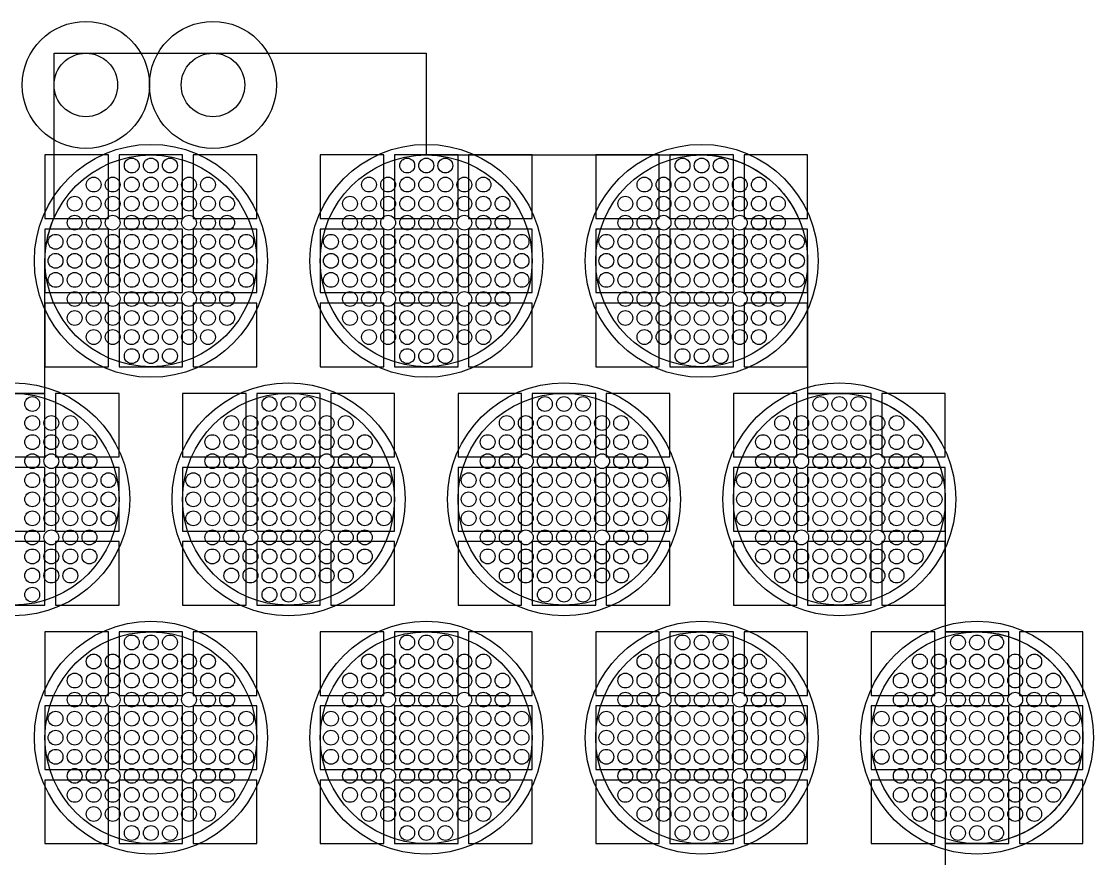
# Model space of a CAD drawing. Extents: x -49 to 54, y -38 to 38.
# Drawn here: x 38.9 to 43.96, y 4.14 to 8.09 of the extents above; entities that cross this region are included whole.
import ezdxf

# ---------------------------------------------------------------- set-up
doc = ezdxf.new("R2010")
doc.units = 0
for name, color, linetype in [('ADHESIVE_VIA_OPENINGS', 30, 'CONTINUOUS'), ('BACK_LAYER', 5, 'CONTINUOUS'), ('COND_LAYER_LOWER_ELECTRODE', 6, 'CONTINUOUS'), ('CONDUCTIVE_LAYER_BACK_LAYER', 2, 'CONTINUOUS'), ('EMITTER', 3, 'CONTINUOUS'), ('LOWER_ELECTRODE', 1, 'CONTINUOUS'), ('SUBSTRATE_VIA', 4, 'CONTINUOUS')]:
    doc.layers.add(name, color=color, linetype=linetype)

msp = doc.modelspace()

# ---------------------------------------------------------------- linework, layer by layer
at = {"layer": 'ADHESIVE_VIA_OPENINGS'}
for centre in [(39.207, 7.7948), (39.807, 7.7948)]:
    msp.add_circle(centre, 0.3, dxfattribs=at)
at = {"layer": 'BACK_LAYER'}
for points in [[(39.0139, 7.1645), (39.3139, 7.1645), (39.3139, 7.4645), (39.0139, 7.4645)], [(39.3639, 7.1645), (39.6639, 7.1645), (39.6639, 7.4645), (39.3639, 7.4645)], [(39.7139, 7.1645), (40.0139, 7.1645), (40.0139, 7.4645), (39.7139, 7.4645)], [(40.3139, 7.1645), (40.6139, 7.1645), (40.6139, 7.4645), (40.3139, 7.4645)], [(40.6639, 7.1645), (40.9639, 7.1645), (40.9639, 7.4645), (40.6639, 7.4645)], [(41.0139, 7.1645), (41.3139, 7.1645), (41.3139, 7.4645), (41.0139, 7.4645)], [(41.6139, 7.1645), (41.9139, 7.1645), (41.9139, 7.4645), (41.6139, 7.4645)], [(41.9639, 7.1645), (42.2639, 7.1645), (42.2639, 7.4645), (41.9639, 7.4645)], [(42.3139, 7.1645), (42.6139, 7.1645), (42.6139, 7.4645), (42.3139, 7.4645)], [(39.0139, 6.8145), (39.3139, 6.8145), (39.3139, 7.1145), (39.0139, 7.1145)], [(39.3639, 6.8145), (39.6639, 6.8145), (39.6639, 7.1145), (39.3639, 7.1145)], [(39.7139, 6.8145), (40.0139, 6.8145), (40.0139, 7.1145), (39.7139, 7.1145)], [(40.3139, 6.8145), (40.6139, 6.8145), (40.6139, 7.1145), (40.3139, 7.1145)], [(40.6639, 6.8145), (40.9639, 6.8145), (40.9639, 7.1145), (40.6639, 7.1145)], [(41.0139, 6.8145), (41.3139, 6.8145), (41.3139, 7.1145), (41.0139, 7.1145)], [(41.6139, 6.8145), (41.9139, 6.8145), (41.9139, 7.1145), (41.6139, 7.1145)], [(41.9639, 6.8145), (42.2639, 6.8145), (42.2639, 7.1145), (41.9639, 7.1145)], [(42.3139, 6.8145), (42.6139, 6.8145), (42.6139, 7.1145), (42.3139, 7.1145)], [(39.0139, 6.4645), (39.3139, 6.4645), (39.3139, 6.7645), (39.0139, 6.7645)], [(39.3639, 6.4645), (39.6639, 6.4645), (39.6639, 6.7645), (39.3639, 6.7645)], [(39.7139, 6.4645), (40.0139, 6.4645), (40.0139, 6.7645), (39.7139, 6.7645)], [(40.3139, 6.4645), (40.6139, 6.4645), (40.6139, 6.7645), (40.3139, 6.7645)], [(40.6639, 6.4645), (40.9639, 6.4645), (40.9639, 6.7645), (40.6639, 6.7645)], [(41.0139, 6.4645), (41.3139, 6.4645), (41.3139, 6.7645), (41.0139, 6.7645)], [(41.6139, 6.4645), (41.9139, 6.4645), (41.9139, 6.7645), (41.6139, 6.7645)], [(41.9639, 6.4645), (42.2639, 6.4645), (42.2639, 6.7645), (41.9639, 6.7645)], [(42.3139, 6.4645), (42.6139, 6.4645), (42.6139, 6.7645), (42.3139, 6.7645)], [(38.7139, 6.0386), (39.0139, 6.0386), (39.0139, 6.3386), (38.7139, 6.3386)], [(39.0639, 6.0386), (39.3639, 6.0386), (39.3639, 6.3386), (39.0639, 6.3386)], [(39.6639, 6.0386), (39.9639, 6.0386), (39.9639, 6.3386), (39.6639, 6.3386)], [(40.0139, 6.0386), (40.3139, 6.0386), (40.3139, 6.3386), (40.0139, 6.3386)], [(40.3639, 6.0386), (40.6639, 6.0386), (40.6639, 6.3386), (40.3639, 6.3386)], [(40.9639, 6.0386), (41.2639, 6.0386), (41.2639, 6.3386), (40.9639, 6.3386)], [(41.3139, 6.0386), (41.6139, 6.0386), (41.6139, 6.3386), (41.3139, 6.3386)], [(41.6639, 6.0386), (41.9639, 6.0386), (41.9639, 6.3386), (41.6639, 6.3386)], [(42.2639, 6.0386), (42.5639, 6.0386), (42.5639, 6.3386), (42.2639, 6.3386)], [(42.6139, 6.0386), (42.9139, 6.0386), (42.9139, 6.3386), (42.6139, 6.3386)], [(42.9639, 6.0386), (43.2639, 6.0386), (43.2639, 6.3386), (42.9639, 6.3386)], [(38.7139, 5.6886), (39.0139, 5.6886), (39.0139, 5.9886), (38.7139, 5.9886)], [(39.0639, 5.6886), (39.3639, 5.6886), (39.3639, 5.9886), (39.0639, 5.9886)], [(39.6639, 5.6886), (39.9639, 5.6886), (39.9639, 5.9886), (39.6639, 5.9886)], [(40.0139, 5.6886), (40.3139, 5.6886), (40.3139, 5.9886), (40.0139, 5.9886)], [(40.3639, 5.6886), (40.6639, 5.6886), (40.6639, 5.9886), (40.3639, 5.9886)], [(40.9639, 5.6886), (41.2639, 5.6886), (41.2639, 5.9886), (40.9639, 5.9886)], [(41.3139, 5.6886), (41.6139, 5.6886), (41.6139, 5.9886), (41.3139, 5.9886)], [(41.6639, 5.6886), (41.9639, 5.6886), (41.9639, 5.9886), (41.6639, 5.9886)], [(42.2639, 5.6886), (42.5639, 5.6886), (42.5639, 5.9886), (42.2639, 5.9886)], [(42.6139, 5.6886), (42.9139, 5.6886), (42.9139, 5.9886), (42.6139, 5.9886)], [(42.9639, 5.6886), (43.2639, 5.6886), (43.2639, 5.9886), (42.9639, 5.9886)], [(38.7139, 5.3386), (39.0139, 5.3386), (39.0139, 5.6386), (38.7139, 5.6386)], [(39.0639, 5.3386), (39.3639, 5.3386), (39.3639, 5.6386), (39.0639, 5.6386)], [(39.6639, 5.3386), (39.9639, 5.3386), (39.9639, 5.6386), (39.6639, 5.6386)], [(40.0139, 5.3386), (40.3139, 5.3386), (40.3139, 5.6386), (40.0139, 5.6386)], [(40.3639, 5.3386), (40.6639, 5.3386), (40.6639, 5.6386), (40.3639, 5.6386)], [(40.9639, 5.3386), (41.2639, 5.3386), (41.2639, 5.6386), (40.9639, 5.6386)], [(41.3139, 5.3386), (41.6139, 5.3386), (41.6139, 5.6386), (41.3139, 5.6386)], [(41.6639, 5.3386), (41.9639, 5.3386), (41.9639, 5.6386), (41.6639, 5.6386)], [(42.2639, 5.3386), (42.5639, 5.3386), (42.5639, 5.6386), (42.2639, 5.6386)], [(42.6139, 5.3386), (42.9139, 5.3386), (42.9139, 5.6386), (42.6139, 5.6386)], [(42.9639, 5.3386), (43.2639, 5.3386), (43.2639, 5.6386), (42.9639, 5.6386)], [(39.0139, 4.9128), (39.3139, 4.9128), (39.3139, 5.2128), (39.0139, 5.2128)], [(39.3639, 4.9128), (39.6639, 4.9128), (39.6639, 5.2128), (39.3639, 5.2128)], [(39.7139, 4.9128), (40.0139, 4.9128), (40.0139, 5.2128), (39.7139, 5.2128)], [(40.3139, 4.9128), (40.6139, 4.9128), (40.6139, 5.2128), (40.3139, 5.2128)], [(40.6639, 4.9128), (40.9639, 4.9128), (40.9639, 5.2128), (40.6639, 5.2128)], [(41.0139, 4.9128), (41.3139, 4.9128), (41.3139, 5.2128), (41.0139, 5.2128)], [(41.6139, 4.9128), (41.9139, 4.9128), (41.9139, 5.2128), (41.6139, 5.2128)], [(41.9639, 4.9128), (42.2639, 4.9128), (42.2639, 5.2128), (41.9639, 5.2128)], [(42.3139, 4.9128), (42.6139, 4.9128), (42.6139, 5.2128), (42.3139, 5.2128)], [(42.9139, 4.9128), (43.2139, 4.9128), (43.2139, 5.2128), (42.9139, 5.2128)], [(43.2639, 4.9128), (43.5639, 4.9128), (43.5639, 5.2128), (43.2639, 5.2128)], [(43.6139, 4.9128), (43.9139, 4.9128), (43.9139, 5.2128), (43.6139, 5.2128)], [(39.0139, 4.5628), (39.3139, 4.5628), (39.3139, 4.8628), (39.0139, 4.8628)], [(39.3639, 4.5628), (39.6639, 4.5628), (39.6639, 4.8628), (39.3639, 4.8628)], [(39.7139, 4.5628), (40.0139, 4.5628), (40.0139, 4.8628), (39.7139, 4.8628)], [(40.3139, 4.5628), (40.6139, 4.5628), (40.6139, 4.8628), (40.3139, 4.8628)], [(40.6639, 4.5628), (40.9639, 4.5628), (40.9639, 4.8628), (40.6639, 4.8628)], [(41.0139, 4.5628), (41.3139, 4.5628), (41.3139, 4.8628), (41.0139, 4.8628)], [(41.6139, 4.5628), (41.9139, 4.5628), (41.9139, 4.8628), (41.6139, 4.8628)], [(41.9639, 4.5628), (42.2639, 4.5628), (42.2639, 4.8628), (41.9639, 4.8628)], [(42.3139, 4.5628), (42.6139, 4.5628), (42.6139, 4.8628), (42.3139, 4.8628)], [(42.9139, 4.5628), (43.2139, 4.5628), (43.2139, 4.8628), (42.9139, 4.8628)], [(43.2639, 4.5628), (43.5639, 4.5628), (43.5639, 4.8628), (43.2639, 4.8628)], [(43.6139, 4.5628), (43.9139, 4.5628), (43.9139, 4.8628), (43.6139, 4.8628)], [(39.0139, 4.2128), (39.3139, 4.2128), (39.3139, 4.5128), (39.0139, 4.5128)], [(39.3639, 4.2128), (39.6639, 4.2128), (39.6639, 4.5128), (39.3639, 4.5128)], [(39.7139, 4.2128), (40.0139, 4.2128), (40.0139, 4.5128), (39.7139, 4.5128)], [(40.3139, 4.2128), (40.6139, 4.2128), (40.6139, 4.5128), (40.3139, 4.5128)], [(40.6639, 4.2128), (40.9639, 4.2128), (40.9639, 4.5128), (40.6639, 4.5128)], [(41.0139, 4.2128), (41.3139, 4.2128), (41.3139, 4.5128), (41.0139, 4.5128)], [(41.6139, 4.2128), (41.9139, 4.2128), (41.9139, 4.5128), (41.6139, 4.5128)], [(41.9639, 4.2128), (42.2639, 4.2128), (42.2639, 4.5128), (41.9639, 4.5128)], [(42.3139, 4.2128), (42.6139, 4.2128), (42.6139, 4.5128), (42.3139, 4.5128)], [(42.9139, 4.2128), (43.2139, 4.2128), (43.2139, 4.5128), (42.9139, 4.5128)], [(43.2639, 4.2128), (43.5639, 4.2128), (43.5639, 4.5128), (43.2639, 4.5128)], [(43.6139, 4.2128), (43.9139, 4.2128), (43.9139, 4.5128), (43.6139, 4.5128)]]:
    msp.add_lwpolyline(points, close=True, dxfattribs=at)
at = {"layer": 'COND_LAYER_LOWER_ELECTRODE'}
for centre in [(39.5139, 6.9645), (40.8139, 6.9645), (42.1139, 6.9645), (38.8639, 5.8386), (40.1639, 5.8386), (41.4639, 5.8386), (42.7639, 5.8386), (39.5139, 4.7128), (40.8139, 4.7128), (42.1139, 4.7128), (43.4139, 4.7128)]:
    msp.add_circle(centre, 0.55, dxfattribs=at)
at = {"layer": 'CONDUCTIVE_LAYER_BACK_LAYER'}
msp.add_lwpolyline([(38.854, 6.3385), (39.0139, 6.3385), (39.0139, 6.9645), (39.0143, 6.9843), (39.0155, 7.0042), (39.0175, 7.024), (39.0203, 7.0437), (39.0238, 7.0632), (39.0281, 7.0826), (39.0332, 7.1018), (39.039, 7.1209), (39.0456, 7.1396), (39.053, 7.1581), (39.057, 7.1672), (39.057, 7.9448), (40.8139, 7.9448), (40.8139, 7.4644), (42.1239, 7.4644), (42.1437, 7.4636), (42.1636, 7.462), (42.1833, 7.4596), (42.2029, 7.4565), (42.2224, 7.4525), (42.2417, 7.4478), (42.2609, 7.4424), (42.2797, 7.4362), (42.2984, 7.4292), (42.3167, 7.4215), (42.3347, 7.4131), (42.3524, 7.4039), (42.3697, 7.3941), (42.3865, 7.3836), (42.403, 7.3724), (42.419, 7.3606), (42.4345, 7.3482), (42.4495, 7.3351), (42.464, 7.3215), (42.4779, 7.3073), (42.4912, 7.2926), (42.504, 7.2773), (42.5161, 7.2616), (42.5276, 7.2453), (42.5384, 7.2287), (42.5486, 7.2116), (42.5581, 7.1941), (42.5669, 7.1763), (42.5749, 7.1581), (42.5823, 7.1396), (42.5888, 7.1209), (42.5947, 7.1018), (42.5998, 7.0826), (42.6041, 7.0632), (42.6076, 7.0437), (42.6104, 7.024), (42.6124, 7.0042), (42.6135, 6.9843), (42.6139, 6.9645), (42.6139, 6.3385), (42.7739, 6.3385), (42.7937, 6.3377), (42.8136, 6.3362), (42.8333, 6.3338), (42.8529, 6.3306), (42.8724, 6.3267), (42.8917, 6.322), (42.9109, 6.3165), (42.9297, 6.3103), (42.9484, 6.3034), (42.9667, 6.2957), (42.9847, 6.2872), (43.0024, 6.2781), (43.0197, 6.2683), (43.0365, 6.2578), (43.053, 6.2466), (43.069, 6.2348), (43.0845, 6.2224), (43.0995, 6.2093), (43.114, 6.1957), (43.1279, 6.1815), (43.1412, 6.1667), (43.154, 6.1515), (43.1661, 6.1357), (43.1776, 6.1195), (43.1884, 6.1028), (43.1986, 6.0857), (43.2081, 6.0683), (43.2169, 6.0504), (43.2249, 6.0323), (43.2323, 6.0138), (43.2388, 5.995), (43.2447, 5.976), (43.2498, 5.9568), (43.2541, 5.9374), (43.2576, 5.9178), (43.2604, 5.8981), (43.2624, 5.8783), (43.2635, 5.8585), (43.2639, 5.8386), (43.2639, 5.2127), (43.4239, 5.2127), (43.4437, 5.2119), (43.4636, 5.2103), (43.4833, 5.208), (43.5029, 5.2048), (43.5224, 5.2009), (43.5417, 5.1962), (43.5609, 5.1907), (43.5797, 5.1845), (43.5984, 5.1775), (43.6167, 5.1698), (43.6347, 5.1614), (43.6524, 5.1523), (43.6697, 5.1424), (43.6865, 5.1319), (43.703, 5.1208), (43.719, 5.109), (43.7345, 5.0965), (43.7495, 5.0835), (43.764, 5.0698), (43.7779, 5.0556), (43.7912, 5.0409), (43.804, 5.0256), (43.8161, 5.0099), (43.8276, 4.9937), (43.8384, 4.977), (43.8486, 4.9599), (43.8581, 4.9424), (43.8669, 4.9246), (43.8749, 4.9064), (43.8823, 4.8879), (43.8888, 4.8692), (43.8947, 4.8502), (43.8998, 4.831), (43.9041, 4.8116), (43.9076, 4.792), (43.9104, 4.7723), (43.9124, 4.7525), (43.9135, 4.7327), (43.9139, 4.7128), (43.9135, 4.6929), (43.9124, 4.6731), (43.9104, 4.6533), (43.9076, 4.6336), (43.9041, 4.614), (43.8998, 4.5946), (43.8947, 4.5754), (43.8888, 4.5564), (43.8823, 4.5376), (43.8749, 4.5192), (43.8669, 4.501), (43.8581, 4.4831), (43.8486, 4.4657), (43.8384, 4.4486), (43.8276, 4.4319), (43.8161, 4.4157), (43.804, 4.3999), (43.7912, 4.3847), (43.7779, 4.3699), (43.764, 4.3557), (43.7495, 4.3421), (43.7345, 4.3291), (43.719, 4.3166), (43.703, 4.3048), (43.6865, 4.2936), (43.6697, 4.2831), (43.6524, 4.2733), (43.6347, 4.2642), (43.6167, 4.2557), (43.5984, 4.248), (43.5797, 4.2411), (43.5609, 4.2349), (43.5417, 4.2294), (43.5224, 4.2247), (43.5029, 4.2208), (43.4833, 4.2176), (43.4636, 4.2153), (43.4437, 4.2137), (43.4239, 4.2129), (43.2639, 4.2129), (43.2639, 3.587)], dxfattribs=at)
at = {"layer": 'EMITTER'}
for centre in [(39.5139, 6.9645), (40.8139, 6.9645), (42.1139, 6.9645), (38.8639, 5.8386), (40.1639, 5.8386), (41.4639, 5.8386), (42.7639, 5.8386), (39.5139, 4.7128), (40.8139, 4.7128), (42.1139, 4.7128), (43.4139, 4.7128)]:
    msp.add_circle(centre, 0.5, dxfattribs=at)
at = {"layer": 'LOWER_ELECTRODE'}
for centre in [(39.4239, 7.4145), (39.5139, 7.4145), (39.6039, 7.4145), (40.7239, 7.4145), (40.8139, 7.4145), (40.9039, 7.4145), (42.0239, 7.4145), (42.1139, 7.4145), (42.2039, 7.4145), (39.2439, 7.3245), (39.3339, 7.3245), (39.4239, 7.3245), (39.5139, 7.3245), (39.6039, 7.3245), (39.6939, 7.3245), (39.7839, 7.3245), (40.5439, 7.3245), (40.6339, 7.3245), (40.7239, 7.3245), (40.8139, 7.3245), (40.9039, 7.3245), (40.9939, 7.3245), (41.0839, 7.3245), (41.8439, 7.3245), (41.9339, 7.3245), (42.0239, 7.3245), (42.1139, 7.3245), (42.2039, 7.3245), (42.2939, 7.3245), (42.3839, 7.3245), (39.1539, 7.2345), (39.2439, 7.2345), (39.3339, 7.2345), (39.4239, 7.2345), (39.5139, 7.2345), (39.6039, 7.2345), (39.6939, 7.2345), (39.7839, 7.2345), (39.8739, 7.2345), (40.4539, 7.2345), (40.5439, 7.2345), (40.6339, 7.2345), (40.7239, 7.2345), (40.8139, 7.2345), (40.9039, 7.2345), (40.9939, 7.2345), (41.0839, 7.2345), (41.1739, 7.2345), (41.7539, 7.2345), (41.8439, 7.2345), (41.9339, 7.2345), (42.0239, 7.2345), (42.1139, 7.2345), (42.2039, 7.2345), (42.2939, 7.2345), (42.3839, 7.2345), (42.4739, 7.2345), (39.1539, 7.1445), (39.2439, 7.1445), (39.3339, 7.1445), (39.4239, 7.1445), (39.5139, 7.1445), (39.6039, 7.1445), (39.6939, 7.1445), (39.7839, 7.1445), (39.8739, 7.1445), (40.4539, 7.1445), (40.5439, 7.1445), (40.6339, 7.1445), (40.7239, 7.1445), (40.8139, 7.1445), (40.9039, 7.1445), (40.9939, 7.1445), (41.0839, 7.1445), (41.1739, 7.1445), (41.7539, 7.1445), (41.8439, 7.1445), (41.9339, 7.1445), (42.0239, 7.1445), (42.1139, 7.1445), (42.2039, 7.1445), (42.2939, 7.1445), (42.3839, 7.1445), (42.4739, 7.1445), (39.0639, 7.0545), (39.1539, 7.0545), (39.2439, 7.0545), (39.3339, 7.0545), (39.4239, 7.0545), (39.5139, 7.0545), (39.6039, 7.0545), (39.6939, 7.0545), (39.7839, 7.0545), (39.8739, 7.0545), (39.9639, 7.0545), (40.3639, 7.0545), (40.4539, 7.0545), (40.5439, 7.0545), (40.6339, 7.0545), (40.7239, 7.0545), (40.8139, 7.0545), (40.9039, 7.0545), (40.9939, 7.0545), (41.0839, 7.0545), (41.1739, 7.0545), (41.2639, 7.0545), (41.6639, 7.0545), (41.7539, 7.0545), (41.8439, 7.0545), (41.9339, 7.0545), (42.0239, 7.0545), (42.1139, 7.0545), (42.2039, 7.0545), (42.2939, 7.0545), (42.3839, 7.0545), (42.4739, 7.0545), (42.5639, 7.0545), (39.0639, 6.9645), (39.1539, 6.9645), (39.2439, 6.9645), (39.3339, 6.9645), (39.4239, 6.9645), (39.5139, 6.9645), (39.6039, 6.9645), (39.6939, 6.9645), (39.7839, 6.9645), (39.8739, 6.9645), (39.9639, 6.9645), (40.3639, 6.9645), (40.4539, 6.9645), (40.5439, 6.9645), (40.6339, 6.9645), (40.7239, 6.9645), (40.8139, 6.9645), (40.9039, 6.9645), (40.9939, 6.9645), (41.0839, 6.9645), (41.1739, 6.9645), (41.2639, 6.9645), (41.6639, 6.9645), (41.7539, 6.9645), (41.8439, 6.9645), (41.9339, 6.9645), (42.0239, 6.9645), (42.1139, 6.9645), (42.2039, 6.9645), (42.2939, 6.9645), (42.3839, 6.9645), (42.4739, 6.9645), (42.5639, 6.9645), (39.0639, 6.8745), (39.1539, 6.8745), (39.2439, 6.8745), (39.3339, 6.8745), (39.4239, 6.8745), (39.5139, 6.8745), (39.6039, 6.8745), (39.6939, 6.8745), (39.7839, 6.8745), (39.8739, 6.8745), (39.9639, 6.8745), (40.3639, 6.8745), (40.4539, 6.8745), (40.5439, 6.8745), (40.6339, 6.8745), (40.7239, 6.8745), (40.8139, 6.8745), (40.9039, 6.8745), (40.9939, 6.8745), (41.0839, 6.8745), (41.1739, 6.8745), (41.2639, 6.8745), (41.6639, 6.8745), (41.7539, 6.8745), (41.8439, 6.8745), (41.9339, 6.8745), (42.0239, 6.8745), (42.1139, 6.8745), (42.2039, 6.8745), (42.2939, 6.8745), (42.3839, 6.8745), (42.4739, 6.8745), (42.5639, 6.8745), (39.1539, 6.7845), (39.2439, 6.7845), (39.3339, 6.7845), (39.4239, 6.7845), (39.5139, 6.7845), (39.6039, 6.7845), (39.6939, 6.7845), (39.7839, 6.7845), (39.8739, 6.7845), (40.4539, 6.7845), (40.5439, 6.7845), (40.6339, 6.7845), (40.7239, 6.7845), (40.8139, 6.7845), (40.9039, 6.7845), (40.9939, 6.7845), (41.0839, 6.7845), (41.1739, 6.7845), (41.7539, 6.7845), (41.8439, 6.7845), (41.9339, 6.7845), (42.0239, 6.7845), (42.1139, 6.7845), (42.2039, 6.7845), (42.2939, 6.7845), (42.3839, 6.7845), (42.4739, 6.7845), (39.1539, 6.6945), (39.2439, 6.6945), (39.3339, 6.6945), (39.4239, 6.6945), (39.5139, 6.6945), (39.6039, 6.6945), (39.6939, 6.6945), (39.7839, 6.6945), (39.8739, 6.6945), (40.4539, 6.6945), (40.5439, 6.6945), (40.6339, 6.6945), (40.7239, 6.6945), (40.8139, 6.6945), (40.9039, 6.6945), (40.9939, 6.6945), (41.0839, 6.6945), (41.1739, 6.6945), (41.7539, 6.6945), (41.8439, 6.6945), (41.9339, 6.6945), (42.0239, 6.6945), (42.1139, 6.6945), (42.2039, 6.6945), (42.2939, 6.6945), (42.3839, 6.6945), (42.4739, 6.6945), (39.2439, 6.6045), (39.3339, 6.6045), (39.4239, 6.6045), (39.5139, 6.6045), (39.6039, 6.6045), (39.6939, 6.6045), (39.7839, 6.6045), (40.5439, 6.6045), (40.6339, 6.6045), (40.7239, 6.6045), (40.8139, 6.6045), (40.9039, 6.6045), (40.9939, 6.6045), (41.0839, 6.6045), (41.8439, 6.6045), (41.9339, 6.6045), (42.0239, 6.6045), (42.1139, 6.6045), (42.2039, 6.6045), (42.2939, 6.6045), (42.3839, 6.6045), (39.4239, 6.5145), (39.5139, 6.5145), (39.6039, 6.5145), (40.7239, 6.5145), (40.8139, 6.5145), (40.9039, 6.5145), (42.0239, 6.5145), (42.1139, 6.5145), (42.2039, 6.5145), (38.9539, 6.2886), (40.0739, 6.2886), (40.1639, 6.2886), (40.2539, 6.2886), (41.3739, 6.2886), (41.4639, 6.2886), (41.5539, 6.2886), (42.6739, 6.2886), (42.7639, 6.2886), (42.8539, 6.2886), (38.9539, 6.1986), (39.0439, 6.1986), (39.1339, 6.1986), (39.8939, 6.1986), (39.9839, 6.1986), (40.0739, 6.1986), (40.1639, 6.1986), (40.2539, 6.1986), (40.3439, 6.1986), (40.4339, 6.1986), (41.1939, 6.1986), (41.2839, 6.1986), (41.3739, 6.1986), (41.4639, 6.1986), (41.5539, 6.1986), (41.6439, 6.1986), (41.7339, 6.1986), (42.4939, 6.1986), (42.5839, 6.1986), (42.6739, 6.1986), (42.7639, 6.1986), (42.8539, 6.1986), (42.9439, 6.1986), (43.0339, 6.1986), (38.9539, 6.1086), (39.0439, 6.1086), (39.1339, 6.1086), (39.2239, 6.1086), (39.8039, 6.1086), (39.8939, 6.1086), (39.9839, 6.1086), (40.0739, 6.1086), (40.1639, 6.1086), (40.2539, 6.1086), (40.3439, 6.1086), (40.4339, 6.1086), (40.5239, 6.1086), (41.1039, 6.1086), (41.1939, 6.1086), (41.2839, 6.1086), (41.3739, 6.1086), (41.4639, 6.1086), (41.5539, 6.1086), (41.6439, 6.1086), (41.7339, 6.1086), (41.8239, 6.1086), (42.4039, 6.1086), (42.4939, 6.1086), (42.5839, 6.1086), (42.6739, 6.1086), (42.7639, 6.1086), (42.8539, 6.1086), (42.9439, 6.1086), (43.0339, 6.1086), (43.1239, 6.1086), (38.9539, 6.0186), (39.0439, 6.0186), (39.1339, 6.0186), (39.2239, 6.0186), (39.8039, 6.0186), (39.8939, 6.0186), (39.9839, 6.0186), (40.0739, 6.0186), (40.1639, 6.0186), (40.2539, 6.0186), (40.3439, 6.0186), (40.4339, 6.0186), (40.5239, 6.0186), (41.1039, 6.0186), (41.1939, 6.0186), (41.2839, 6.0186), (41.3739, 6.0186), (41.4639, 6.0186), (41.5539, 6.0186), (41.6439, 6.0186), (41.7339, 6.0186), (41.8239, 6.0186), (42.4039, 6.0186), (42.4939, 6.0186), (42.5839, 6.0186), (42.6739, 6.0186), (42.7639, 6.0186), (42.8539, 6.0186), (42.9439, 6.0186), (43.0339, 6.0186), (43.1239, 6.0186), (38.9539, 5.9286), (39.0439, 5.9286), (39.1339, 5.9286), (39.2239, 5.9286), (39.3139, 5.9286), (39.7139, 5.9286), (39.8039, 5.9286), (39.8939, 5.9286), (39.9839, 5.9286), (40.0739, 5.9286), (40.1639, 5.9286), (40.2539, 5.9286), (40.3439, 5.9286), (40.4339, 5.9286), (40.5239, 5.9286), (40.6139, 5.9286), (41.0139, 5.9286), (41.1039, 5.9286), (41.1939, 5.9286), (41.2839, 5.9286), (41.3739, 5.9286), (41.4639, 5.9286), (41.5539, 5.9286), (41.6439, 5.9286), (41.7339, 5.9286), (41.8239, 5.9286), (41.9139, 5.9286), (42.3139, 5.9286), (42.4039, 5.9286), (42.4939, 5.9286), (42.5839, 5.9286), (42.6739, 5.9286), (42.7639, 5.9286), (42.8539, 5.9286), (42.9439, 5.9286), (43.0339, 5.9286), (43.1239, 5.9286), (43.2139, 5.9286), (38.9539, 5.8386), (39.0439, 5.8386), (39.1339, 5.8386), (39.2239, 5.8386), (39.3139, 5.8386), (39.7139, 5.8386), (39.8039, 5.8386), (39.8939, 5.8386), (39.9839, 5.8386), (40.0739, 5.8386), (40.1639, 5.8386), (40.2539, 5.8386), (40.3439, 5.8386), (40.4339, 5.8386), (40.5239, 5.8386), (40.6139, 5.8386), (41.0139, 5.8386), (41.1039, 5.8386), (41.1939, 5.8386), (41.2839, 5.8386), (41.3739, 5.8386), (41.4639, 5.8386), (41.5539, 5.8386), (41.6439, 5.8386), (41.7339, 5.8386), (41.8239, 5.8386), (41.9139, 5.8386), (42.3139, 5.8386), (42.4039, 5.8386), (42.4939, 5.8386), (42.5839, 5.8386), (42.6739, 5.8386), (42.7639, 5.8386), (42.8539, 5.8386), (42.9439, 5.8386), (43.0339, 5.8386), (43.1239, 5.8386), (43.2139, 5.8386), (38.9539, 5.7486), (39.0439, 5.7486), (39.1339, 5.7486), (39.2239, 5.7486), (39.3139, 5.7486), (39.7139, 5.7486), (39.8039, 5.7486), (39.8939, 5.7486), (39.9839, 5.7486), (40.0739, 5.7486), (40.1639, 5.7486), (40.2539, 5.7486), (40.3439, 5.7486), (40.4339, 5.7486), (40.5239, 5.7486), (40.6139, 5.7486), (41.0139, 5.7486), (41.1039, 5.7486), (41.1939, 5.7486), (41.2839, 5.7486), (41.3739, 5.7486), (41.4639, 5.7486), (41.5539, 5.7486), (41.6439, 5.7486), (41.7339, 5.7486), (41.8239, 5.7486), (41.9139, 5.7486), (42.3139, 5.7486), (42.4039, 5.7486), (42.4939, 5.7486), (42.5839, 5.7486), (42.6739, 5.7486), (42.7639, 5.7486), (42.8539, 5.7486), (42.9439, 5.7486), (43.0339, 5.7486), (43.1239, 5.7486), (43.2139, 5.7486), (38.9539, 5.6586), (39.0439, 5.6586), (39.1339, 5.6586), (39.2239, 5.6586), (39.8039, 5.6586), (39.8939, 5.6586), (39.9839, 5.6586), (40.0739, 5.6586), (40.1639, 5.6586), (40.2539, 5.6586), (40.3439, 5.6586), (40.4339, 5.6586), (40.5239, 5.6586), (41.1039, 5.6586), (41.1939, 5.6586), (41.2839, 5.6586), (41.3739, 5.6586), (41.4639, 5.6586), (41.5539, 5.6586), (41.6439, 5.6586), (41.7339, 5.6586), (41.8239, 5.6586), (42.4039, 5.6586), (42.4939, 5.6586), (42.5839, 5.6586), (42.6739, 5.6586), (42.7639, 5.6586), (42.8539, 5.6586), (42.9439, 5.6586), (43.0339, 5.6586), (43.1239, 5.6586), (38.9539, 5.5686), (39.0439, 5.5686), (39.1339, 5.5686), (39.2239, 5.5686), (39.8039, 5.5686), (39.8939, 5.5686), (39.9839, 5.5686), (40.0739, 5.5686), (40.1639, 5.5686), (40.2539, 5.5686), (40.3439, 5.5686), (40.4339, 5.5686), (40.5239, 5.5686), (41.1039, 5.5686), (41.1939, 5.5686), (41.2839, 5.5686), (41.3739, 5.5686), (41.4639, 5.5686), (41.5539, 5.5686), (41.6439, 5.5686), (41.7339, 5.5686), (41.8239, 5.5686), (42.4039, 5.5686), (42.4939, 5.5686), (42.5839, 5.5686), (42.6739, 5.5686), (42.7639, 5.5686), (42.8539, 5.5686), (42.9439, 5.5686), (43.0339, 5.5686), (43.1239, 5.5686), (38.9539, 5.4786), (39.0439, 5.4786), (39.1339, 5.4786), (39.8939, 5.4786), (39.9839, 5.4786), (40.0739, 5.4786), (40.1639, 5.4786), (40.2539, 5.4786), (40.3439, 5.4786), (40.4339, 5.4786), (41.1939, 5.4786), (41.2839, 5.4786), (41.3739, 5.4786), (41.4639, 5.4786), (41.5539, 5.4786), (41.6439, 5.4786), (41.7339, 5.4786), (42.4939, 5.4786), (42.5839, 5.4786), (42.6739, 5.4786), (42.7639, 5.4786), (42.8539, 5.4786), (42.9439, 5.4786), (43.0339, 5.4786), (38.9539, 5.3886), (40.0739, 5.3886), (40.1639, 5.3886), (40.2539, 5.3886), (41.3739, 5.3886), (41.4639, 5.3886), (41.5539, 5.3886), (42.6739, 5.3886), (42.7639, 5.3886), (42.8539, 5.3886), (39.4239, 5.1628), (39.5139, 5.1628), (39.6039, 5.1628), (40.7239, 5.1628), (40.8139, 5.1628), (40.9039, 5.1628), (42.0239, 5.1628), (42.1139, 5.1628), (42.2039, 5.1628), (43.3239, 5.1628), (43.4139, 5.1628), (43.5039, 5.1628), (39.2439, 5.0728), (39.3339, 5.0728), (39.4239, 5.0728), (39.5139, 5.0728), (39.6039, 5.0728), (39.6939, 5.0728), (39.7839, 5.0728), (40.5439, 5.0728), (40.6339, 5.0728), (40.7239, 5.0728), (40.8139, 5.0728), (40.9039, 5.0728), (40.9939, 5.0728), (41.0839, 5.0728), (41.8439, 5.0728), (41.9339, 5.0728), (42.0239, 5.0728), (42.1139, 5.0728), (42.2039, 5.0728), (42.2939, 5.0728), (42.3839, 5.0728), (43.1439, 5.0728), (43.2339, 5.0728), (43.3239, 5.0728), (43.4139, 5.0728), (43.5039, 5.0728), (43.5939, 5.0728), (43.6839, 5.0728), (39.1539, 4.9828), (39.2439, 4.9828), (39.3339, 4.9828), (39.4239, 4.9828), (39.5139, 4.9828), (39.6039, 4.9828), (39.6939, 4.9828), (39.7839, 4.9828), (39.8739, 4.9828), (40.4539, 4.9828), (40.5439, 4.9828), (40.6339, 4.9828), (40.7239, 4.9828), (40.8139, 4.9828), (40.9039, 4.9828), (40.9939, 4.9828), (41.0839, 4.9828), (41.1739, 4.9828), (41.7539, 4.9828), (41.8439, 4.9828), (41.9339, 4.9828), (42.0239, 4.9828), (42.1139, 4.9828), (42.2039, 4.9828), (42.2939, 4.9828), (42.3839, 4.9828), (42.4739, 4.9828), (43.0539, 4.9828), (43.1439, 4.9828), (43.2339, 4.9828), (43.3239, 4.9828), (43.4139, 4.9828), (43.5039, 4.9828), (43.5939, 4.9828), (43.6839, 4.9828), (43.7739, 4.9828), (39.1539, 4.8928), (39.2439, 4.8928), (39.3339, 4.8928), (39.4239, 4.8928), (39.5139, 4.8928), (39.6039, 4.8928), (39.6939, 4.8928), (39.7839, 4.8928), (39.8739, 4.8928), (40.4539, 4.8928), (40.5439, 4.8928), (40.6339, 4.8928), (40.7239, 4.8928), (40.8139, 4.8928), (40.9039, 4.8928), (40.9939, 4.8928), (41.0839, 4.8928), (41.1739, 4.8928), (41.7539, 4.8928), (41.8439, 4.8928), (41.9339, 4.8928), (42.0239, 4.8928), (42.1139, 4.8928), (42.2039, 4.8928), (42.2939, 4.8928), (42.3839, 4.8928), (42.4739, 4.8928), (43.0539, 4.8928), (43.1439, 4.8928), (43.2339, 4.8928), (43.3239, 4.8928), (43.4139, 4.8928), (43.5039, 4.8928), (43.5939, 4.8928), (43.6839, 4.8928), (43.7739, 4.8928), (39.0639, 4.8028), (39.1539, 4.8028), (39.2439, 4.8028), (39.3339, 4.8028), (39.4239, 4.8028), (39.5139, 4.8028), (39.6039, 4.8028), (39.6939, 4.8028), (39.7839, 4.8028), (39.8739, 4.8028), (39.9639, 4.8028), (40.3639, 4.8028), (40.4539, 4.8028), (40.5439, 4.8028), (40.6339, 4.8028), (40.7239, 4.8028), (40.8139, 4.8028), (40.9039, 4.8028), (40.9939, 4.8028), (41.0839, 4.8028), (41.1739, 4.8028), (41.2639, 4.8028), (41.6639, 4.8028), (41.7539, 4.8028), (41.8439, 4.8028), (41.9339, 4.8028), (42.0239, 4.8028), (42.1139, 4.8028), (42.2039, 4.8028), (42.2939, 4.8028), (42.3839, 4.8028), (42.4739, 4.8028), (42.5639, 4.8028), (42.9639, 4.8028), (43.0539, 4.8028), (43.1439, 4.8028), (43.2339, 4.8028), (43.3239, 4.8028), (43.4139, 4.8028), (43.5039, 4.8028), (43.5939, 4.8028), (43.6839, 4.8028), (43.7739, 4.8028), (43.8639, 4.8028), (39.0639, 4.7128), (39.1539, 4.7128), (39.2439, 4.7128), (39.3339, 4.7128), (39.4239, 4.7128), (39.5139, 4.7128), (39.6039, 4.7128), (39.6939, 4.7128), (39.7839, 4.7128), (39.8739, 4.7128), (39.9639, 4.7128), (40.3639, 4.7128), (40.4539, 4.7128), (40.5439, 4.7128), (40.6339, 4.7128), (40.7239, 4.7128), (40.8139, 4.7128), (40.9039, 4.7128), (40.9939, 4.7128), (41.0839, 4.7128), (41.1739, 4.7128), (41.2639, 4.7128), (41.6639, 4.7128), (41.7539, 4.7128), (41.8439, 4.7128), (41.9339, 4.7128), (42.0239, 4.7128), (42.1139, 4.7128), (42.2039, 4.7128), (42.2939, 4.7128), (42.3839, 4.7128), (42.4739, 4.7128), (42.5639, 4.7128), (42.9639, 4.7128), (43.0539, 4.7128), (43.1439, 4.7128), (43.2339, 4.7128), (43.3239, 4.7128), (43.4139, 4.7128), (43.5039, 4.7128), (43.5939, 4.7128), (43.6839, 4.7128), (43.7739, 4.7128), (43.8639, 4.7128), (39.0639, 4.6228), (39.1539, 4.6228), (39.2439, 4.6228), (39.3339, 4.6228), (39.4239, 4.6228), (39.5139, 4.6228), (39.6039, 4.6228), (39.6939, 4.6228), (39.7839, 4.6228), (39.8739, 4.6228), (39.9639, 4.6228), (40.3639, 4.6228), (40.4539, 4.6228), (40.5439, 4.6228), (40.6339, 4.6228), (40.7239, 4.6228), (40.8139, 4.6228), (40.9039, 4.6228), (40.9939, 4.6228), (41.0839, 4.6228), (41.1739, 4.6228), (41.2639, 4.6228), (41.6639, 4.6228), (41.7539, 4.6228), (41.8439, 4.6228), (41.9339, 4.6228), (42.0239, 4.6228), (42.1139, 4.6228), (42.2039, 4.6228), (42.2939, 4.6228), (42.3839, 4.6228), (42.4739, 4.6228), (42.5639, 4.6228), (42.9639, 4.6228), (43.0539, 4.6228), (43.1439, 4.6228), (43.2339, 4.6228), (43.3239, 4.6228), (43.4139, 4.6228), (43.5039, 4.6228), (43.5939, 4.6228), (43.6839, 4.6228), (43.7739, 4.6228), (43.8639, 4.6228), (39.1539, 4.5328), (39.2439, 4.5328), (39.3339, 4.5328), (39.4239, 4.5328), (39.5139, 4.5328), (39.6039, 4.5328), (39.6939, 4.5328), (39.7839, 4.5328), (39.8739, 4.5328), (40.4539, 4.5328), (40.5439, 4.5328), (40.6339, 4.5328), (40.7239, 4.5328), (40.8139, 4.5328), (40.9039, 4.5328), (40.9939, 4.5328), (41.0839, 4.5328), (41.1739, 4.5328), (41.7539, 4.5328), (41.8439, 4.5328), (41.9339, 4.5328), (42.0239, 4.5328), (42.1139, 4.5328), (42.2039, 4.5328), (42.2939, 4.5328), (42.3839, 4.5328), (42.4739, 4.5328), (43.0539, 4.5328), (43.1439, 4.5328), (43.2339, 4.5328), (43.3239, 4.5328), (43.4139, 4.5328), (43.5039, 4.5328), (43.5939, 4.5328), (43.6839, 4.5328), (43.7739, 4.5328), (39.1539, 4.4428), (39.2439, 4.4428), (39.3339, 4.4428), (39.4239, 4.4428), (39.5139, 4.4428), (39.6039, 4.4428), (39.6939, 4.4428), (39.7839, 4.4428), (39.8739, 4.4428), (40.4539, 4.4428), (40.5439, 4.4428), (40.6339, 4.4428), (40.7239, 4.4428), (40.8139, 4.4428), (40.9039, 4.4428), (40.9939, 4.4428), (41.0839, 4.4428), (41.1739, 4.4428), (41.7539, 4.4428), (41.8439, 4.4428), (41.9339, 4.4428), (42.0239, 4.4428), (42.1139, 4.4428), (42.2039, 4.4428), (42.2939, 4.4428), (42.3839, 4.4428), (42.4739, 4.4428), (43.0539, 4.4428), (43.1439, 4.4428), (43.2339, 4.4428), (43.3239, 4.4428), (43.4139, 4.4428), (43.5039, 4.4428), (43.5939, 4.4428), (43.6839, 4.4428), (43.7739, 4.4428), (39.2439, 4.3528), (39.3339, 4.3528), (39.4239, 4.3528), (39.5139, 4.3528), (39.6039, 4.3528), (39.6939, 4.3528), (39.7839, 4.3528), (40.5439, 4.3528), (40.6339, 4.3528), (40.7239, 4.3528), (40.8139, 4.3528), (40.9039, 4.3528), (40.9939, 4.3528), (41.0839, 4.3528), (41.8439, 4.3528), (41.9339, 4.3528), (42.0239, 4.3528), (42.1139, 4.3528), (42.2039, 4.3528), (42.2939, 4.3528), (42.3839, 4.3528), (43.1439, 4.3528), (43.2339, 4.3528), (43.3239, 4.3528), (43.4139, 4.3528), (43.5039, 4.3528), (43.5939, 4.3528), (43.6839, 4.3528), (39.4239, 4.2628), (39.5139, 4.2628), (39.6039, 4.2628), (40.7239, 4.2628), (40.8139, 4.2628), (40.9039, 4.2628), (42.0239, 4.2628), (42.1139, 4.2628), (42.2039, 4.2628), (43.3239, 4.2628), (43.4139, 4.2628), (43.5039, 4.2628)]:
    msp.add_circle(centre, 0.035, dxfattribs=at)
at = {"layer": 'SUBSTRATE_VIA'}
for centre in [(39.207, 7.7948), (39.807, 7.7948)]:
    msp.add_circle(centre, 0.15, dxfattribs=at)

doc.saveas('drawing.dxf')
